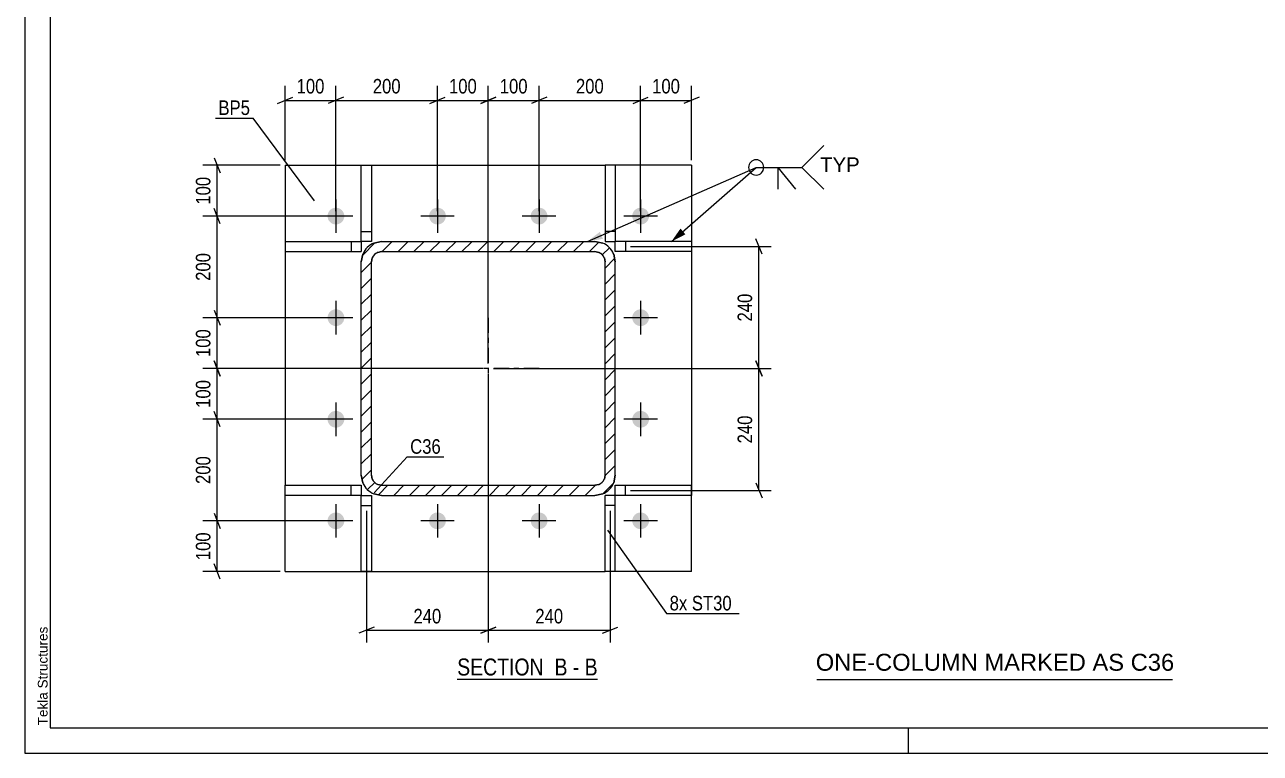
# Model space of a CAD drawing. Header units: millimetres. Extents: x -131 to 463, y -181 to 239.
# Drawn here: x -130.6 to 112.7, y -180.8 to -37.3 of the extents above; entities that cross this region are included whole.
import ezdxf

# ---------------------------------------------------------------- set-up
doc = ezdxf.new("R2010")
doc.units = ezdxf.units.MM
doc.linetypes.add('DXK_LINE_DOT2', pattern=[3.9198, 1.9599, -1.9599])
doc.linetypes.add('DXK_LINE_DOT3', pattern=[5.9187, 2.979, -0.9799, 0.9799, -0.9799])
doc.styles.add('Arial', font='arial.ttf', dxfattribs={"height": 0.2})
doc.styles.add('Arial Narrow', font='ARIALN.TTF', dxfattribs={"height": 0.2})

# ---------------------------------------------------------------- blocks, each defined once
blk = doc.blocks.new('Unknown-284869923-1134')
at = {"color": 5, "linetype": 'Continuous'}
for p, q in [((-130.6, 239.2), (-130.6, -180.8)), ((-125.6, 234.2), (-125.6, -175.8)), ((-125.6, -175.8), (458.4, -175.8)), ((43.4, -180.8), (43.4, -175.8)), ((-130.6, -180.8), (463.4, -180.8))]:
    blk.add_line(p, q, dxfattribs=at)
at = {"color": 174, "linetype": 'Continuous', "style": 'Arial'}
blk.add_text('Tekla Structures', height=1.9102, rotation=90, dxfattribs=at).set_placement((-126.1, -175.3))
blk = doc.blocks.new('Unknown-284869923-11 - 3399')
at = {"color": 6, "linetype": 'Continuous'}
blk.add_line((-45.44, -166.23), (-17.8, -166.23), dxfattribs=at)
at = {"color": 0, "linetype": 'Continuous'}
blk.add_wipeout([(-27.33, -165.48), (-27.33, -161.98), (-45.44, -161.98), (-45.44, -165.48)], dxfattribs=at)
at = {"color": 7, "linetype": 'Continuous', "style": 'Arial Narrow'}
blk.add_text('SECTION ', height=3.34, dxfattribs=at).set_placement((-45.44, -165.48))
at = {"color": 0, "linetype": 'Continuous'}
blk.add_wipeout([(-23.73, -165.48), (-23.73, -161.98), (-26.28, -161.98), (-26.28, -165.48)], dxfattribs=at)
at = {"color": 7, "linetype": 'Continuous', "style": 'Arial Narrow'}
blk.add_text('B', height=3.34, dxfattribs=at).set_placement((-26.28, -165.48))
at = {"color": 0, "linetype": 'Continuous'}
blk.add_wipeout([(-21.4, -165.48), (-21.4, -161.98), (-22.68, -161.98), (-22.68, -165.48)], dxfattribs=at)
at = {"color": 7, "linetype": 'Continuous', "style": 'Arial Narrow'}
blk.add_text('-', height=3.34, dxfattribs=at).set_placement((-22.68, -165.48))
at = {"color": 0, "linetype": 'Continuous'}
blk.add_wipeout([(-17.8, -165.48), (-17.8, -161.98), (-20.35, -161.98), (-20.35, -165.48)], dxfattribs=at)
at = {"color": 7, "linetype": 'Continuous', "style": 'Arial Narrow'}
blk.add_text('B', height=3.34, dxfattribs=at).set_placement((-20.35, -165.48))
blk = doc.blocks.new('Part-284869923-3416 - 3399')
at = {"linetype": 'Continuous'}
h = blk.add_hatch(dxfattribs=at)
h.set_pattern_fill('', scale=0.7, style=0, pattern_type=0)
h.set_pattern_definition([(45, (-16.7877, -129.7285), (-1.571545, 1.571545), [])])
h.paths.add_polyline_path([(-18.32, -130.03), (-16.79, -129.73), (-15.49, -128.86), (-14.62, -127.56), (-14.32, -126.03), (-14.32, -84.03), (-14.62, -82.5), (-15.49, -81.2), (-16.79, -80.34), (-18.32, -80.03), (-60.32, -80.03), (-61.85, -80.34), (-63.15, -81.2), (-64.01, -82.5), (-64.32, -84.03), (-64.32, -126.03), (-64.01, -127.56), (-63.15, -128.86), (-61.85, -129.73), (-60.32, -130.03)])
h.paths.add_polyline_path([(-61.08, -127.88), (-61.73, -127.45), (-62.17, -126.8), (-62.32, -126.03), (-62.32, -84.03), (-62.17, -83.27), (-61.73, -82.62), (-61.08, -82.19), (-60.32, -82.03), (-18.32, -82.03), (-17.55, -82.19), (-16.9, -82.62), (-16.47, -83.27), (-16.32, -84.03), (-16.32, -126.03), (-16.47, -126.8), (-16.9, -127.45), (-17.55, -127.88), (-18.32, -128.03), (-60.32, -128.03)])
at = {"color": 7, "linetype": 'DXK_LINE_DOT2'}
for p, q in [((-61.85, -80.34), (-60.32, -80.03)), ((-60.32, -80.03), (-18.32, -80.03)), ((-18.32, -80.03), (-16.79, -80.34)), ((-64.32, -84.03), (-64.01, -82.5)), ((-60.32, -82.03), (-61.08, -82.19)), ((-60.32, -82.03), (-18.32, -82.03)), ((-17.55, -82.19), (-18.32, -82.03)), ((-14.62, -82.5), (-14.32, -84.03)), ((-64.32, -126.03), (-64.32, -84.03)), ((-62.17, -83.27), (-62.32, -84.03)), ((-62.32, -126.03), (-62.32, -84.03)), ((-16.32, -84.03), (-16.47, -83.27)), ((-16.32, -126.03), (-16.32, -84.03)), ((-14.32, -126.03), (-14.32, -84.03)), ((-64.01, -127.56), (-64.32, -126.03)), ((-62.32, -126.03), (-62.17, -126.8)), ((-16.47, -126.8), (-16.32, -126.03)), ((-14.32, -126.03), (-14.62, -127.56)), ((-61.08, -127.88), (-60.32, -128.03)), ((-60.32, -128.03), (-18.32, -128.03)), ((-18.32, -128.03), (-17.55, -127.88)), ((-60.32, -130.03), (-61.85, -129.73)), ((-60.32, -130.03), (-18.32, -130.03)), ((-16.79, -129.73), (-18.32, -130.03))]:
    blk.add_line(p, q, dxfattribs=at)
at = {"color": 2, "linetype": 'Continuous'}
for p, q in [((-60.32, -80.03), (-61.85, -80.34)), ((-60.32, -80.03), (-18.32, -80.03)), ((-16.79, -80.34), (-18.32, -80.03)), ((-64.01, -82.5), (-64.32, -84.03)), ((-61.08, -82.19), (-60.32, -82.03)), ((-60.32, -82.03), (-18.32, -82.03)), ((-18.32, -82.03), (-17.55, -82.19)), ((-14.32, -84.03), (-14.62, -82.5)), ((-64.32, -126.03), (-64.32, -84.03)), ((-62.32, -84.03), (-62.17, -83.27)), ((-62.32, -126.03), (-62.32, -84.03)), ((-16.47, -83.27), (-16.32, -84.03)), ((-16.32, -126.03), (-16.32, -84.03)), ((-14.32, -126.03), (-14.32, -84.03)), ((-64.32, -126.03), (-64.01, -127.56)), ((-62.17, -126.8), (-62.32, -126.03)), ((-16.32, -126.03), (-16.47, -126.8)), ((-14.62, -127.56), (-14.32, -126.03)), ((-60.32, -128.03), (-61.08, -127.88)), ((-60.32, -128.03), (-18.32, -128.03)), ((-17.55, -127.88), (-18.32, -128.03)), ((-61.85, -129.73), (-60.32, -130.03)), ((-60.32, -130.03), (-18.32, -130.03)), ((-18.32, -130.03), (-16.79, -129.73))]:
    blk.add_line(p, q, dxfattribs=at)
at = {"color": 7, "linetype": 'DXK_LINE_DOT3'}
for p, q in [((-39.32, -95.03), (-39.32, -115.03)), ((-29.32, -105.03), (-49.32, -105.03))]:
    blk.add_line(p, q, dxfattribs=at)
at = {"color": 7, "linetype": 'DXK_LINE_DOT2'}
for centre, radius, start, end in [((-60.32, -84.03), 4, 112.5, 157.5), ((-60.32, -84.03), 2, 112.5, 157.5), ((-18.32, -84.03), 2, 22.5, 67.5), ((-18.32, -84.03), 4, 22.5, 67.5), ((-60.32, -126.03), 4, 202.5, 247.5), ((-60.32, -126.03), 2, 202.5, 247.5), ((-18.32, -126.03), 2, 292.5, 337.5), ((-18.32, -126.03), 4, 292.5, 337.5)]:
    blk.add_arc(centre, radius, start, end, dxfattribs=at)
at = {"color": 2, "linetype": 'Continuous'}
for centre, radius, start, end in [((-60.32, -84.03), 4, 112.5, 157.5), ((-60.32, -84.03), 2, 112.5, 157.5), ((-18.32, -84.03), 2, 22.5, 67.5), ((-18.32, -84.03), 4, 22.5, 67.5), ((-60.32, -126.03), 4, 202.5, 247.5), ((-60.32, -126.03), 2, 202.5, 247.5), ((-18.32, -126.03), 2, 292.5, 337.5), ((-18.32, -126.03), 4, 292.5, 337.5)]:
    blk.add_arc(centre, radius, start, end, dxfattribs=at)
blk = doc.blocks.new('Part-284869923-3453 - 3399')
at = {"color": 2, "linetype": 'Continuous'}
for p, q in [((-79.32, -65.03), (-64.32, -65.03)), ((-79.32, -65.03), (-79.32, -80.03)), ((-62.32, -65.03), (-16.32, -65.03)), ((0.68, -65.03), (-14.32, -65.03)), ((0.68, -65.03), (0.68, -80.03)), ((-79.32, -82.03), (-79.32, -128.03)), ((0.68, -82.03), (0.68, -128.03)), ((-79.32, -145.03), (-79.32, -130.03)), ((0.68, -145.03), (0.68, -130.03)), ((-79.32, -145.03), (-64.32, -145.03)), ((-62.32, -145.03), (-16.32, -145.03)), ((0.68, -145.03), (-14.32, -145.03))]:
    blk.add_line(p, q, dxfattribs=at)
at = {"color": 7, "linetype": 'DXK_LINE_DOT2'}
for p, q in [((-64.32, -65.03), (-62.32, -65.03)), ((-14.32, -65.03), (-16.32, -65.03)), ((-79.32, -80.03), (-79.32, -82.03)), ((0.68, -80.03), (0.68, -82.03)), ((-79.32, -130.03), (-79.32, -128.03)), ((0.68, -130.03), (0.68, -128.03)), ((-64.32, -145.03), (-62.32, -145.03)), ((-14.32, -145.03), (-16.32, -145.03))]:
    blk.add_line(p, q, dxfattribs=at)
blk = doc.blocks.new('Bolt-284869923-3411 - 3399')
at = {"linetype": 'Continuous'}
for points in [[(-67.67, -75.03, -1), (-70.97, -75.03, -1)], [(-47.67, -75.03, -1), (-50.97, -75.03, -1)], [(-27.67, -75.03, -1), (-30.97, -75.03, -1)], [(-7.67, -75.03, -1), (-10.97, -75.03, -1)], [(-67.67, -95.03, -1), (-70.97, -95.03, -1)], [(-7.67, -95.03, -1), (-10.97, -95.03, -1)], [(-67.67, -115.03, -1), (-70.97, -115.03, -1)], [(-7.67, -115.03, -1), (-10.97, -115.03, -1)], [(-67.67, -135.03, -1), (-70.97, -135.03, -1)], [(-47.67, -135.03, -1), (-50.97, -135.03, -1)], [(-27.67, -135.03, -1), (-30.97, -135.03, -1)], [(-7.67, -135.03, -1), (-10.97, -135.03, -1)]]:
    blk.add_hatch(color=1, dxfattribs=at).paths.add_polyline_path(points)
at = {"color": 1, "linetype": 'Continuous'}
for p, q in [((-69.32, -71.73), (-69.32, -78.33)), ((-49.32, -71.73), (-49.32, -78.33)), ((-29.32, -71.73), (-29.32, -78.33)), ((-9.32, -71.73), (-9.32, -78.33)), ((-66.02, -75.03), (-72.62, -75.03)), ((-46.02, -75.03), (-52.62, -75.03)), ((-26.02, -75.03), (-32.62, -75.03)), ((-6.02, -75.03), (-12.62, -75.03)), ((-69.32, -91.73), (-69.32, -98.33)), ((-9.32, -91.73), (-9.32, -98.33)), ((-66.02, -95.03), (-72.62, -95.03)), ((-6.02, -95.03), (-12.62, -95.03)), ((-69.32, -111.73), (-69.32, -118.33)), ((-9.32, -111.73), (-9.32, -118.33)), ((-66.02, -115.03), (-72.62, -115.03)), ((-6.02, -115.03), (-12.62, -115.03)), ((-69.32, -131.73), (-69.32, -138.33)), ((-49.32, -131.73), (-49.32, -138.33)), ((-29.32, -131.73), (-29.32, -138.33)), ((-9.32, -131.73), (-9.32, -138.33)), ((-66.02, -135.03), (-72.62, -135.03)), ((-46.02, -135.03), (-52.62, -135.03)), ((-26.02, -135.03), (-32.62, -135.03)), ((-6.02, -135.03), (-12.62, -135.03))]:
    blk.add_line(p, q, dxfattribs=at)
blk = doc.blocks.new('Part-284869923-3468 - 3399')
at = {"color": 2, "linetype": 'Continuous'}
for p, q in [((-16.32, -65.03), (-16.32, -80.03)), ((-14.32, -65.03), (-16.32, -65.03)), ((-14.32, -65.03), (-14.32, -80.03)), ((-14.32, -78.03), (-16.32, -78.03)), ((-16.32, -80.03), (-14.32, -80.03))]:
    blk.add_line(p, q, dxfattribs=at)
blk = doc.blocks.new('Part-284869923-3473 - 3399')
at = {"color": 2, "linetype": 'Continuous'}
for p, q in [((0.68, -80.03), (-14.32, -80.03)), ((-14.32, -82.03), (-14.32, -80.03)), ((-12.32, -80.03), (-12.32, -82.03)), ((0.68, -80.03), (0.68, -82.03)), ((0.68, -82.03), (-14.32, -82.03))]:
    blk.add_line(p, q, dxfattribs=at)
blk = doc.blocks.new('Part-284869923-3478 - 3399')
at = {"color": 2, "linetype": 'Continuous'}
for p, q in [((-16.32, -145.03), (-16.32, -130.03)), ((-14.32, -130.03), (-16.32, -130.03)), ((-14.32, -145.03), (-14.32, -130.03)), ((-14.32, -132.03), (-16.32, -132.03)), ((-14.32, -145.03), (-16.32, -145.03))]:
    blk.add_line(p, q, dxfattribs=at)
blk = doc.blocks.new('Part-284869923-3483 - 3399')
at = {"color": 2, "linetype": 'Continuous'}
for p, q in [((-14.32, -130.03), (-14.32, -128.03)), ((-14.32, -128.03), (0.68, -128.03)), ((-12.32, -130.03), (-12.32, -128.03)), ((0.68, -128.03), (0.68, -130.03)), ((0.68, -130.03), (-14.32, -130.03))]:
    blk.add_line(p, q, dxfattribs=at)
blk = doc.blocks.new('Part-284869923-3488 - 3399')
at = {"color": 2, "linetype": 'Continuous'}
for p, q in [((-64.32, -80.03), (-64.32, -65.03)), ((-64.32, -65.03), (-62.32, -65.03)), ((-62.32, -65.03), (-62.32, -80.03)), ((-64.32, -78.03), (-62.32, -78.03)), ((-62.32, -80.03), (-64.32, -80.03))]:
    blk.add_line(p, q, dxfattribs=at)
blk = doc.blocks.new('Part-284869923-3493 - 3399')
at = {"color": 2, "linetype": 'Continuous'}
for p, q in [((-79.32, -80.03), (-79.32, -82.03)), ((-79.32, -80.03), (-64.32, -80.03)), ((-66.32, -80.03), (-66.32, -82.03)), ((-64.32, -80.03), (-64.32, -82.03)), ((-79.32, -82.03), (-64.32, -82.03))]:
    blk.add_line(p, q, dxfattribs=at)
blk = doc.blocks.new('Part-284869923-3498 - 3399')
at = {"color": 2, "linetype": 'Continuous'}
for p, q in [((-64.32, -145.03), (-64.32, -130.03)), ((-64.32, -130.03), (-62.32, -130.03)), ((-62.32, -130.03), (-62.32, -145.03)), ((-64.32, -132.03), (-62.32, -132.03)), ((-62.32, -145.03), (-64.32, -145.03))]:
    blk.add_line(p, q, dxfattribs=at)
blk = doc.blocks.new('Part-284869923-3503 - 3399')
at = {"color": 2, "linetype": 'Continuous'}
for p, q in [((-79.32, -130.03), (-79.32, -128.03)), ((-79.32, -128.03), (-64.32, -128.03)), ((-66.32, -130.03), (-66.32, -128.03)), ((-64.32, -128.03), (-64.32, -130.03)), ((-64.32, -130.03), (-79.32, -130.03))]:
    blk.add_line(p, q, dxfattribs=at)
blk = doc.blocks.new('StraightDimension-284869923-3644 - 3399')
at = {"color": 7, "linetype": 'Continuous'}
for p, q in [((-39.32, -106.03), (-39.32, -158.98)), ((-15.32, -133.03), (-15.32, -158.98)), ((-37.82, -155.98), (-40.82, -157.18)), ((-39.32, -156.58), (-15.32, -156.58)), ((-16.82, -157.18), (-13.82, -155.98))]:
    blk.add_line(p, q, dxfattribs=at)
at = {"color": 0}
blk.add_wipeout([(-23.98, -155.83), (-23.98, -151.63), (-30.66, -151.63), (-30.66, -155.83)], dxfattribs=at)
at = {"color": 3, "style": 'Arial Narrow'}
blk.add_text('240', height=2.863, dxfattribs=at).set_placement((-30.06, -155.23))
blk = doc.blocks.new('StraightDimension-284869923-3533 - 3399')
at = {"color": 7, "linetype": 'Continuous'}
for p, q in [((14.58, -82.53), (13.38, -79.53)), ((-11.32, -81.03), (16.38, -81.03)), ((13.98, -105.03), (13.98, -81.03)), ((13.38, -103.53), (14.58, -106.53)), ((-38.32, -105.03), (16.38, -105.03))]:
    blk.add_line(p, q, dxfattribs=at)
at = {"color": 0}
blk.add_wipeout([(13.23, -89.69), (9.03, -89.69), (9.03, -96.38), (13.23, -96.38)], dxfattribs=at)
at = {"color": 3, "style": 'Arial Narrow'}
blk.add_text('240', height=2.863, rotation=90.0002, dxfattribs=at).set_placement((12.63, -95.78))
blk = doc.blocks.new('StraightDimension-284869923-5734 - 3399')
at = {"color": 7, "linetype": 'Continuous'}
for p, q in [((-93.29, -103.53), (-92.09, -106.53)), ((-40.32, -105.03), (-95.54, -105.03)), ((-92.69, -115.03), (-92.69, -105.03)), ((-92.09, -116.53), (-93.29, -113.53)), ((-70.32, -115.03), (-95.54, -115.03))]:
    blk.add_line(p, q, dxfattribs=at)
at = {"color": 0}
blk.add_wipeout([(-93.44, -106.69), (-97.64, -106.69), (-97.64, -113.38), (-93.44, -113.38)], dxfattribs=at)
at = {"color": 3, "style": 'Arial Narrow'}
blk.add_text('100', height=2.863, rotation=90.0002, dxfattribs=at).set_placement((-94.04, -112.78))
blk = doc.blocks.new('StraightDimension-284869923-5731 - 3399')
at = {"color": 7, "linetype": 'Continuous'}
for p, q in [((-80.32, -65.03), (-95.54, -65.03)), ((-93.29, -63.53), (-92.09, -66.53)), ((-92.69, -75.03), (-92.69, -65.03)), ((-70.32, -75.03), (-95.54, -75.03)), ((-92.09, -76.53), (-93.29, -73.53))]:
    blk.add_line(p, q, dxfattribs=at)
at = {"color": 0}
blk.add_wipeout([(-93.44, -66.69), (-97.64, -66.69), (-97.64, -73.38), (-93.44, -73.38)], dxfattribs=at)
at = {"color": 3, "style": 'Arial Narrow'}
blk.add_text('100', height=2.863, rotation=90.0002, dxfattribs=at).set_placement((-94.04, -72.78))
blk = doc.blocks.new('StraightDimension-284869923-3542 - 3399')
at = {"color": 7, "linetype": 'Continuous'}
for p, q in [((14.58, -106.53), (13.38, -103.53)), ((-38.32, -105.03), (16.38, -105.03)), ((13.98, -129.03), (13.98, -105.03)), ((13.38, -127.53), (14.58, -130.53)), ((-11.32, -129.03), (16.38, -129.03))]:
    blk.add_line(p, q, dxfattribs=at)
at = {"color": 0}
blk.add_wipeout([(13.23, -113.69), (9.03, -113.69), (9.03, -120.38), (13.23, -120.38)], dxfattribs=at)
at = {"color": 3, "style": 'Arial Narrow'}
blk.add_text('240', height=2.863, rotation=90.0002, dxfattribs=at).set_placement((12.63, -119.78))
blk = doc.blocks.new('StraightDimension-284869923-5790 - 3399')
at = {"color": 7, "linetype": 'Continuous'}
for p, q in [((-39.32, -104.03), (-39.32, -49.39)), ((-29.32, -74.03), (-29.32, -49.39)), ((-40.82, -52.84), (-37.82, -51.64)), ((-39.32, -52.24), (-29.32, -52.24)), ((-27.82, -51.64), (-30.82, -52.84))]:
    blk.add_line(p, q, dxfattribs=at)
at = {"color": 0}
blk.add_wipeout([(-30.98, -51.49), (-30.98, -47.29), (-37.66, -47.29), (-37.66, -51.49)], dxfattribs=at)
at = {"color": 3, "style": 'Arial Narrow'}
blk.add_text('100', height=2.863, dxfattribs=at).set_placement((-37.06, -50.89))
blk = doc.blocks.new('StraightDimension-284869923-5788 - 3399')
at = {"color": 7, "linetype": 'Continuous'}
for p, q in [((-9.32, -74.03), (-9.32, -49.39)), ((0.68, -64.03), (0.68, -49.39)), ((-10.82, -52.84), (-7.82, -51.64)), ((-9.32, -52.24), (0.68, -52.24)), ((2.18, -51.64), (-0.82, -52.84))]:
    blk.add_line(p, q, dxfattribs=at)
at = {"color": 0}
blk.add_wipeout([(-0.98, -51.49), (-0.98, -47.29), (-7.66, -47.29), (-7.66, -51.49)], dxfattribs=at)
at = {"color": 3, "style": 'Arial Narrow'}
blk.add_text('100', height=2.863, dxfattribs=at).set_placement((-7.06, -50.89))
blk = doc.blocks.new('StraightDimension-284869923-5735 - 3399')
at = {"color": 7, "linetype": 'Continuous'}
for p, q in [((-92.09, -116.53), (-93.29, -113.53)), ((-70.32, -115.03), (-95.54, -115.03)), ((-92.69, -135.03), (-92.69, -115.03)), ((-93.29, -133.53), (-92.09, -136.53)), ((-70.32, -135.03), (-95.54, -135.03))]:
    blk.add_line(p, q, dxfattribs=at)
at = {"color": 0}
blk.add_wipeout([(-93.44, -121.69), (-97.64, -121.69), (-97.64, -128.38), (-93.44, -128.38)], dxfattribs=at)
at = {"color": 3, "style": 'Arial Narrow'}
blk.add_text('200', height=2.863, rotation=90.0002, dxfattribs=at).set_placement((-94.04, -127.78))
blk = doc.blocks.new('StraightDimension-284869923-3652 - 3399')
at = {"color": 7, "linetype": 'Continuous'}
for p, q in [((-39.32, -106.03), (-39.32, -158.98)), ((-63.32, -133.03), (-63.32, -158.98)), ((-61.82, -155.98), (-64.82, -157.18)), ((-63.32, -156.58), (-39.32, -156.58)), ((-40.82, -157.18), (-37.82, -155.98))]:
    blk.add_line(p, q, dxfattribs=at)
at = {"color": 0}
blk.add_wipeout([(-47.98, -155.83), (-47.98, -151.63), (-54.66, -151.63), (-54.66, -155.83)], dxfattribs=at)
at = {"color": 3, "style": 'Arial Narrow'}
blk.add_text('240', height=2.863, dxfattribs=at).set_placement((-54.06, -155.23))
blk = doc.blocks.new('StraightDimension-284869923-5732 - 3399')
at = {"color": 7, "linetype": 'Continuous'}
for p, q in [((-70.32, -75.03), (-95.54, -75.03)), ((-92.09, -76.53), (-93.29, -73.53)), ((-92.69, -95.03), (-92.69, -75.03)), ((-93.29, -93.53), (-92.09, -96.53)), ((-70.32, -95.03), (-95.54, -95.03))]:
    blk.add_line(p, q, dxfattribs=at)
at = {"color": 0}
blk.add_wipeout([(-93.44, -81.69), (-97.64, -81.69), (-97.64, -88.38), (-93.44, -88.38)], dxfattribs=at)
at = {"color": 3, "style": 'Arial Narrow'}
blk.add_text('200', height=2.863, rotation=90.0002, dxfattribs=at).set_placement((-94.04, -87.78))
blk = doc.blocks.new('StraightDimension-284869923-5733 - 3399')
at = {"color": 7, "linetype": 'Continuous'}
for p, q in [((-93.29, -93.53), (-92.09, -96.53)), ((-70.32, -95.03), (-95.54, -95.03)), ((-92.69, -105.03), (-92.69, -95.03)), ((-92.09, -106.53), (-93.29, -103.53)), ((-40.32, -105.03), (-95.54, -105.03))]:
    blk.add_line(p, q, dxfattribs=at)
at = {"color": 0}
blk.add_wipeout([(-93.44, -96.69), (-97.64, -96.69), (-97.64, -103.38), (-93.44, -103.38)], dxfattribs=at)
at = {"color": 3, "style": 'Arial Narrow'}
blk.add_text('100', height=2.863, rotation=90.0002, dxfattribs=at).set_placement((-94.04, -102.78))
blk = doc.blocks.new('StraightDimension-284869923-5736 - 3399')
at = {"color": 7, "linetype": 'Continuous'}
for p, q in [((-93.29, -133.53), (-92.09, -136.53)), ((-70.32, -135.03), (-95.54, -135.03)), ((-92.69, -145.03), (-92.69, -135.03)), ((-92.09, -146.53), (-93.29, -143.53)), ((-80.32, -145.03), (-95.54, -145.03))]:
    blk.add_line(p, q, dxfattribs=at)
at = {"color": 0}
blk.add_wipeout([(-93.44, -136.69), (-97.64, -136.69), (-97.64, -143.38), (-93.44, -143.38)], dxfattribs=at)
at = {"color": 3, "style": 'Arial Narrow'}
blk.add_text('100', height=2.863, rotation=90.0002, dxfattribs=at).set_placement((-94.04, -142.78))
blk = doc.blocks.new('StraightDimension-284869923-5789 - 3399')
at = {"color": 7, "linetype": 'Continuous'}
for p, q in [((-29.32, -74.03), (-29.32, -49.39)), ((-9.32, -74.03), (-9.32, -49.39)), ((-27.82, -51.64), (-30.82, -52.84)), ((-29.32, -52.24), (-9.32, -52.24)), ((-10.82, -52.84), (-7.82, -51.64))]:
    blk.add_line(p, q, dxfattribs=at)
at = {"color": 0}
blk.add_wipeout([(-15.98, -51.49), (-15.98, -47.29), (-22.66, -47.29), (-22.66, -51.49)], dxfattribs=at)
at = {"color": 3, "style": 'Arial Narrow'}
blk.add_text('200', height=2.863, dxfattribs=at).set_placement((-22.06, -50.89))
blk = doc.blocks.new('StraightDimension-284869923-5791 - 3399')
at = {"color": 7, "linetype": 'Continuous'}
for p, q in [((-49.32, -74.03), (-49.32, -49.39)), ((-39.32, -104.03), (-39.32, -49.39)), ((-50.82, -52.84), (-47.82, -51.64)), ((-49.32, -52.24), (-39.32, -52.24)), ((-37.82, -51.64), (-40.82, -52.84))]:
    blk.add_line(p, q, dxfattribs=at)
at = {"color": 0}
blk.add_wipeout([(-40.98, -51.49), (-40.98, -47.29), (-47.66, -47.29), (-47.66, -51.49)], dxfattribs=at)
at = {"color": 3, "style": 'Arial Narrow'}
blk.add_text('100', height=2.863, dxfattribs=at).set_placement((-47.06, -50.89))
blk = doc.blocks.new('StraightDimension-284869923-5792 - 3399')
at = {"color": 7, "linetype": 'Continuous'}
for p, q in [((-69.32, -74.03), (-69.32, -49.39)), ((-49.32, -74.03), (-49.32, -49.39)), ((-67.82, -51.64), (-70.82, -52.84)), ((-69.32, -52.24), (-49.32, -52.24)), ((-50.82, -52.84), (-47.82, -51.64))]:
    blk.add_line(p, q, dxfattribs=at)
at = {"color": 0}
blk.add_wipeout([(-55.98, -51.49), (-55.98, -47.29), (-62.66, -47.29), (-62.66, -51.49)], dxfattribs=at)
at = {"color": 3, "style": 'Arial Narrow'}
blk.add_text('200', height=2.863, dxfattribs=at).set_placement((-62.06, -50.89))
blk = doc.blocks.new('StraightDimension-284869923-5793 - 3399')
at = {"color": 7, "linetype": 'Continuous'}
for p, q in [((-79.32, -64.03), (-79.32, -49.39)), ((-69.32, -74.03), (-69.32, -49.39)), ((-80.82, -52.84), (-77.82, -51.64)), ((-79.32, -52.24), (-69.32, -52.24)), ((-67.82, -51.64), (-70.82, -52.84))]:
    blk.add_line(p, q, dxfattribs=at)
at = {"color": 0}
blk.add_wipeout([(-70.98, -51.49), (-70.98, -47.29), (-77.66, -47.29), (-77.66, -51.49)], dxfattribs=at)
at = {"color": 3, "style": 'Arial Narrow'}
blk.add_text('100', height=2.863, dxfattribs=at).set_placement((-77.06, -50.89))
blk = doc.blocks.new('Unknown-284869923-6167')
at = {"color": 7, "linetype": 'Continuous'}
blk.add_line((25.4, -166.3), (95.4, -166.3), dxfattribs=at)
at = {"color": 7, "style": 'Arial'}
blk.add_text('ONE-COLUMN MARKED AS C36', height=3.3428, dxfattribs=at).set_placement((25.16, -164.55))
blk = doc.blocks.new('Mark-284869923-3412 - 3399')
at = {"color": 0}
blk.add_wipeout([(-48.67, -121.82), (-48.67, -118.82), (-54.7, -118.82), (-54.7, -121.82)], dxfattribs=at)
blk.add_wipeout([(-48.67, -121.82), (-48.67, -118.82), (-54.7, -118.82), (-54.7, -121.82)], dxfattribs=at)
at = {"color": 30, "linetype": 'Continuous'}
for p, q in [((-61.77, -129.52), (-55.3, -122.42)), ((-55.3, -122.42), (-48.07, -122.42))]:
    blk.add_line(p, q, dxfattribs=at)
at = {"color": 3, "style": 'Arial Narrow'}
blk.add_text('C36', height=2.863, dxfattribs=at).set_placement((-54.7, -121.82))
blk = doc.blocks.new('Mark-284869923-3449 - 3399')
at = {"color": 0}
blk.add_wipeout([(-86.24, -55.12), (-86.24, -52.12), (-92.45, -52.12), (-92.45, -55.12)], dxfattribs=at)
blk.add_wipeout([(-86.24, -55.12), (-86.24, -52.12), (-92.45, -52.12), (-92.45, -55.12)], dxfattribs=at)
at = {"color": 30, "linetype": 'Continuous'}
for p in [(-93.05, -55.72), (-73.53, -72.05)]:
    blk.add_line(p, (-85.64, -55.72), dxfattribs=at)
at = {"color": 3, "style": 'Arial Narrow'}
blk.add_text('BP5', height=2.863, dxfattribs=at).set_placement((-92.45, -55.12))
blk = doc.blocks.new('WeldMark-284869923-3659 - 3399')
at = {"linetype": 'Continuous'}
for points in [[(-0.5, -78.62), (-3.25, -80.03), (-1.48, -77.49)], [(-16.75, -79.51), (-19.8, -80.03), (-17.36, -78.14)]]:
    blk.add_hatch(color=30, dxfattribs=at).paths.add_polyline_path(points)
at = {"color": 30, "linetype": 'Continuous'}
for p, q in [((-19.8, -80.03), (13.43, -65.44)), ((-3.25, -80.03), (13.43, -65.44)), ((13.43, -65.44), (22.43, -65.44))]:
    blk.add_line(p, q, dxfattribs=at)
at = {"color": 3, "linetype": 'Continuous'}
for q in [(21.15, -69.73), (17.72, -69.73)]:
    blk.add_line((17.72, -65.44), q, dxfattribs=at)
for start, end in [(90, 270), (270, 90)]:
    blk.add_arc((13.43, -65.44), 1.5, start, end, dxfattribs=at)
at = {"color": 0, "linetype": 'Continuous'}
blk.add_wipeout([(33.81, -66.34), (33.81, -63.34), (26.03, -63.34), (26.03, -66.34)], dxfattribs=at)
blk.add_wipeout([(33.81, -66.34), (33.81, -63.34), (26.03, -63.34), (26.03, -66.34)], dxfattribs=at)
at = {"color": 3, "linetype": 'Continuous'}
for q in [(26.72, -61.16), (26.72, -69.73)]:
    blk.add_line((22.43, -65.44), q, dxfattribs=at)
at = {"color": 3, "linetype": 'Continuous', "style": 'Arial'}
blk.add_text('TYP', height=2.865, dxfattribs=at).set_placement((26.03, -66.34))
blk = doc.blocks.new('MarkSet-284869923-3716 - 3399')
at = {"color": 0}
blk.add_wipeout([(-0.14, -152.67), (-0.14, -149.67), (-3.61, -149.67), (-3.61, -152.67)], dxfattribs=at)
blk.add_wipeout([(-0.14, -152.67), (-0.14, -149.67), (-3.61, -149.67), (-3.61, -152.67)], dxfattribs=at)
at = {"color": 30, "linetype": 'Continuous'}
blk.add_line((-15.87, -136.88), (-4.21, -153.27), dxfattribs=at)
at = {"color": 0}
blk.add_wipeout([(8.61, -152.67), (8.61, -149.67), (0.76, -149.67), (0.76, -152.67)], dxfattribs=at)
blk.add_wipeout([(8.61, -152.67), (8.61, -149.67), (0.76, -149.67), (0.76, -152.67)], dxfattribs=at)
at = {"color": 30, "linetype": 'Continuous'}
blk.add_line((-4.21, -153.27), (10.11, -153.27), dxfattribs=at)
at = {"color": 3, "style": 'Arial Narrow'}
for s, p in [('8x', (-3.61, -152.67)), ('ST30', (0.76, -152.67))]:
    blk.add_text(s, height=2.863, dxfattribs=at).set_placement(p)

msp = doc.modelspace()

# ---------------------------------------------------------------- block references
for name in ['Unknown-284869923-1134', 'Part-284869923-3453 - 3399', 'Part-284869923-3488 - 3399', 'Part-284869923-3468 - 3399', 'Bolt-284869923-3411 - 3399', 'Part-284869923-3493 - 3399', 'Part-284869923-3416 - 3399', 'Part-284869923-3473 - 3399', 'Part-284869923-3503 - 3399', 'Part-284869923-3483 - 3399', 'Part-284869923-3498 - 3399', 'Part-284869923-3478 - 3399', 'Unknown-284869923-6167']:
    msp.add_blockref(name, (0, 0))

# ---------------------------------------------------------------- next in the draw order: block references
for name in ['StraightDimension-284869923-5788 - 3399', 'StraightDimension-284869923-5731 - 3399', 'StraightDimension-284869923-3644 - 3399', 'Unknown-284869923-11 - 3399']:
    msp.add_blockref(name, (0, 0))

# ---------------------------------------------------------------- next in the draw order: block references
for name in ['StraightDimension-284869923-5732 - 3399', 'StraightDimension-284869923-3533 - 3399', 'StraightDimension-284869923-5734 - 3399', 'MarkSet-284869923-3716 - 3399']:
    msp.add_blockref(name, (0, 0))

# ---------------------------------------------------------------- next in the draw order: block references
for name in ['StraightDimension-284869923-3542 - 3399', 'StraightDimension-284869923-5735 - 3399']:
    msp.add_blockref(name, (0, 0))

# ---------------------------------------------------------------- next in the draw order: block references
for name in ['StraightDimension-284869923-5790 - 3399', 'StraightDimension-284869923-3652 - 3399', 'StraightDimension-284869923-5736 - 3399']:
    msp.add_blockref(name, (0, 0))

# ---------------------------------------------------------------- next in the draw order: block references
for name in ['StraightDimension-284869923-5789 - 3399', 'StraightDimension-284869923-5733 - 3399', 'Mark-284869923-3412 - 3399']:
    msp.add_blockref(name, (0, 0))

# ---------------------------------------------------------------- next in the draw order: block references
for name in ['StraightDimension-284869923-5791 - 3399', 'WeldMark-284869923-3659 - 3399']:
    msp.add_blockref(name, (0, 0))

# ---------------------------------------------------------------- next in the draw order: block references
msp.add_blockref('StraightDimension-284869923-5792 - 3399', (0, 0))

# ---------------------------------------------------------------- next in the draw order: block references
msp.add_blockref('StraightDimension-284869923-5793 - 3399', (0, 0))

# ---------------------------------------------------------------- next in the draw order: block references
msp.add_blockref('Mark-284869923-3449 - 3399', (0, 0))

doc.saveas('drawing.dxf')
